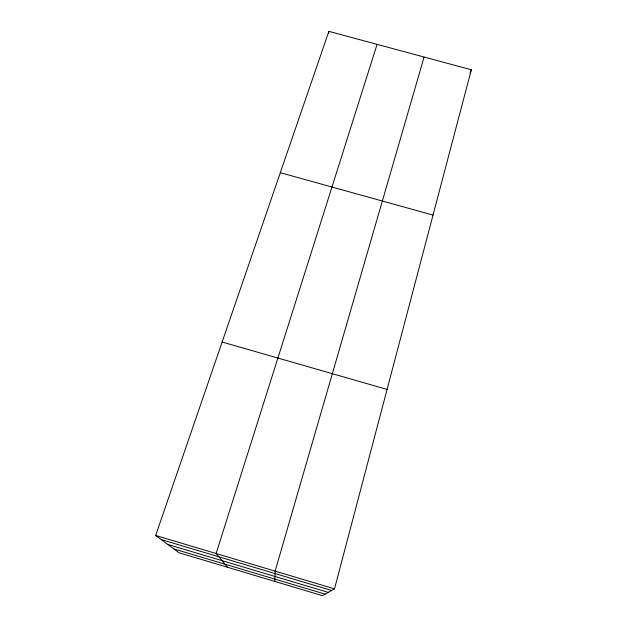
<?xml version="1.0" encoding="UTF-8"?>
<svg xmlns="http://www.w3.org/2000/svg" width="627" height="627" viewBox="0 0 627 627"><rect width="100%" height="100%" fill="white"/><g stroke="black" fill="none" stroke-linecap="round" stroke-linejoin="round"><path stroke-width="0.94" d="M274.892 581.441L275.12 571.126L424.095 57.033M328.697 33.286L328.877 31.35L471.332 69.777L334.505 588.855L322.419 595.65L179.11 552.795L155.668 535.474L328.877 31.35M377.078 44.352L216.103 553.508L227.601 567.294M470.038 73.422L471.332 69.777M280.316 172.684L433.03 215.1M222.138 342.021L387.078 389.422M155.668 535.474L334.505 588.855M161.233 539.588L331.636 590.469M167.832 544.463L328.227 592.382M173.875 548.931L325.115 594.13"/></g></svg>
